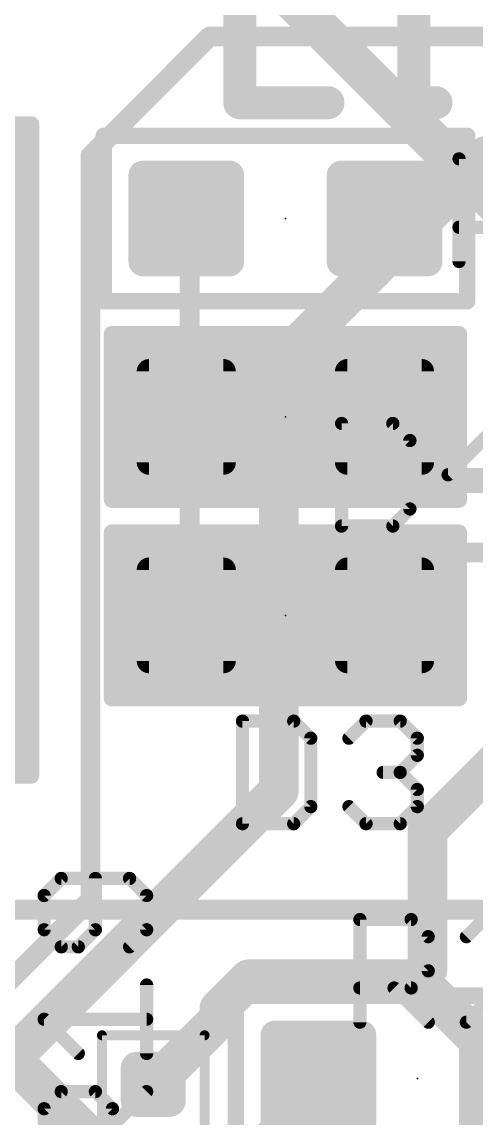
# Model space of a CAD drawing. Extents: x -6.8 to 69.2, y -5 to 26.2.
# Drawn here: x 53.35 to 56.84, y 9.6 to 18.02 of the extents above; entities that cross this region are included whole.
import ezdxf

# ---------------------------------------------------------------- set-up
doc = ezdxf.new("R2010")
doc.units = 0
for name, color, linetype in [('1', 22, 'CONTINUOUS'), ('16', 175, 'CONTINUOUS'), ('21', 253, 'CONTINUOUS'), ('23', 7, 'CONTINUOUS'), ('25', 253, 'CONTINUOUS'), ('39', 22, 'CONTINUOUS')]:
    doc.layers.add(name, color=color, linetype=linetype)

# ---------------------------------------------------------------- blocks, each defined once
blk = doc.blocks.new('RECT')
blk.add_solid([(-0.5, -0.5), (0.5, -0.5), (-0.5, 0.5), (0.5, 0.5)])
blk = doc.blocks.new('RECT121920X142240R25')
at = {"const_width": 0.0953}
blk.add_lwpolyline([(0.3334, -0.3493), (0.3334, 0.3493, 0.4142), (0.2858, 0.3969), (-0.2858, 0.3969, 0.4142), (-0.3334, 0.3493), (-0.3334, -0.3493, 0.4142), (-0.2858, -0.3969), (0.2858, -0.3969, 0.4142)], format="xyb", close=True, dxfattribs=at)
blk.add_solid([(-0.3096, -0.3731), (0.3096, -0.3731), (-0.3096, 0.3731), (0.3096, 0.3731)])
blk = doc.blocks.new('RECT142240X142240R25')
at = {"const_width": 0.1111}
blk.add_lwpolyline([(0.3889, -0.3334), (0.3889, 0.3334, 0.4142), (0.3334, 0.3889), (-0.3334, 0.3889, 0.4142), (-0.3889, 0.3334), (-0.3889, -0.3334, 0.4142), (-0.3334, -0.3889), (0.3334, -0.3889, 0.4142)], format="xyb", close=True, dxfattribs=at)
blk.add_solid([(-0.3588, -0.3588), (0.3588, -0.3588), (-0.3588, 0.3588), (0.3588, 0.3588)])
blk = doc.blocks.new('RECT80000X80000R50')
at = {"const_width": 0.125}
blk.add_lwpolyline([(0.1875, -0.125), (0.1875, 0.125, 0.4142), (0.125, 0.1875), (-0.125, 0.1875, 0.4142), (-0.1875, 0.125), (-0.1875, -0.125, 0.4142), (-0.125, -0.1875), (0.125, -0.1875, 0.4142)], format="xyb", close=True, dxfattribs=at)
blk.add_solid([(-0.1504, -0.1504), (0.1504, -0.1504), (-0.1504, 0.1504), (0.1504, 0.1504)])

msp = doc.modelspace()

# ---------------------------------------------------------------- linework, layer by layer
at = {"layer": '1'}
for points, const_width in [([(54.7878, 17.907), (53.8734, 16.9926)], 0.1524), ([(62.7126, 17.907), (54.7878, 17.907)], 0.1524), ([(56.9214, 16.9926), (56.4642, 16.5354)], 0.3048), ([(59.2836, 16.9926), (56.9214, 16.9926)], 0.3048), ([(53.8734, 16.9926), (53.8734, 11.2776)], 0.1524), ([(56.1594, 16.5354), (56.134, 16.51)], 0.3048), ([(56.4642, 16.5354), (56.1594, 16.5354)], 0.3048), ([(54.6354, 16.4592), (54.61, 16.51)], 0.1524), ([(56.0832, 16.383), (56.134, 16.51)], 0.3048), ([(54.6354, 15.0114), (54.6354, 16.4592)], 0.1524), ([(56.0832, 16.1544), (56.0832, 16.383)], 0.3048), ([(55.3212, 15.3924), (56.0832, 16.1544)], 0.3048), ([(55.3212, 12.1158), (55.3212, 15.3924)], 0.3048), ([(54.6354, 15.0114), (54.61, 14.986)], 0.1524), ([(54.6354, 14.9352), (54.61, 14.986)], 0.1524), ([(54.6354, 14.9352), (54.6354, 13.4874)], 0.1524), ([(56.1594, 14.9352), (56.134, 14.986)], 0.1524), ([(56.1594, 14.9352), (56.6166, 14.478)], 0.1524), ([(56.6166, 14.478), (57.2262, 14.478)], 0.1524), ([(56.134, 13.462), (56.6166, 13.9446)], 0.1524), ([(56.6166, 13.9446), (57.2262, 13.9446)], 0.1524), ([(54.6354, 13.4874), (54.61, 13.462)], 0.1524), ([(56.4642, 11.811), (57.2262, 12.573)], 0.3048), ([(52.3494, 9.144), (55.3212, 12.1158)], 0.3048), ([(56.4642, 10.7442), (56.4642, 11.811)], 0.3048), ([(53.8734, 11.2776), (52.959, 10.3632)], 0.1524), ([(56.4642, 10.7442), (56.388, 10.668)], 0.3048), ([(55.0926, 10.668), (54.864, 10.4394)], 0.3048), ([(56.388, 10.668), (55.0926, 10.668)], 0.3048), ([(57.15, 9.906), (56.388, 10.668)], 0.3048), ([(54.864, 10.4394), (54.864, 10.3632)], 0.3048), ([(54.864, 10.3632), (54.4068, 9.906)], 0.3048), ([(54.4068, 9.906), (54.356, 9.8605)], 0.3048), ([(55.626, 9.906), (54.9402, 9.2202)], 0.1524)]:
    msp.add_lwpolyline(points, dxfattribs=dict(at, const_width=const_width))
for points, const_width in [([(54.7878, 17.9451, 1), (54.7878, 17.8689)], 0.0762), ([(54.8147, 17.8801, 1), (54.7609, 17.9339)], 0.0762), ([(56.9214, 17.0688, 1), (56.9214, 16.9164)], 0.1524), ([(56.9753, 16.9387, 1), (56.8675, 17.0465)], 0.1524), ([(53.9115, 16.9926, 1), (53.8353, 16.9926)], 0.0762), ([(53.8465, 17.0195, 1), (53.9003, 16.9657)], 0.0762), ([(56.1594, 16.6116, 1), (56.1594, 16.4592)], 0.1524), ([(56.2133, 16.4815, 1), (56.1055, 16.5893)], 0.1524), ([(56.4642, 16.4592, 1), (56.4642, 16.6116)], 0.1524), ([(54.6441, 16.527, 1), (54.5759, 16.493)], 0.0762), ([(56.0801, 16.5639, 1), (56.1879, 16.4561)], 0.1524), ([(56.2047, 16.4817, 1), (56.0633, 16.5383)], 0.1524), ([(56.4103, 16.5893, 1), (56.5181, 16.4815)], 0.1524), ([(54.6735, 16.4592, 1), (54.5973, 16.4592)], 0.0762), ([(54.6013, 16.4422, 1), (54.6695, 16.4762)], 0.0762), ([(56.1594, 16.383, 1), (56.007, 16.383)], 0.1524), ([(56.0125, 16.4113, 1), (56.1539, 16.3547)], 0.1524), ([(56.1371, 16.1005, 1), (56.0293, 16.2083)], 0.1524), ([(56.007, 16.1544, 1), (56.1594, 16.1544)], 0.1524), ([(55.3974, 15.3924, 1), (55.245, 15.3924)], 0.1524), ([(55.2673, 15.4463, 1), (55.3751, 15.3385)], 0.1524), ([(54.6623, 14.9845, 1), (54.6085, 15.0383)], 0.0762), ([(54.6441, 15.003, 1), (54.5759, 14.969)], 0.0762), ([(54.5831, 15.0129, 1), (54.6369, 14.9591)], 0.0762), ([(54.5973, 15.0114, 1), (54.6735, 15.0114)], 0.0762), ([(54.6735, 14.9352, 1), (54.5973, 14.9352)], 0.0762), ([(54.6013, 14.9182, 1), (54.6695, 14.9522)], 0.0762), ([(56.1681, 15.003, 1), (56.0999, 14.969)], 0.0762), ([(56.1863, 14.9621, 1), (56.1325, 14.9083)], 0.0762), ([(56.1253, 14.9182, 1), (56.1935, 14.9522)], 0.0762), ([(56.6166, 14.5161, 1), (56.6166, 14.4399)], 0.0762), ([(56.5897, 14.4511, 1), (56.6435, 14.5049)], 0.0762), ([(56.6166, 13.9827, 1), (56.6166, 13.9065)], 0.0762), ([(56.6435, 13.9177, 1), (56.5897, 13.9715)], 0.0762), ([(54.6623, 13.4605, 1), (54.6085, 13.5143)], 0.0762), ([(54.5831, 13.4889, 1), (54.6369, 13.4351)], 0.0762), ([(54.5973, 13.4874, 1), (54.6735, 13.4874)], 0.0762), ([(56.1071, 13.4889, 1), (56.1609, 13.4351)], 0.0762), ([(55.3751, 12.0619, 1), (55.2673, 12.1697)], 0.1524), ([(55.245, 12.1158, 1), (55.3974, 12.1158)], 0.1524), ([(56.5404, 11.811, 1), (56.388, 11.811)], 0.1524), ([(56.4103, 11.8649, 1), (56.5181, 11.7571)], 0.1524), ([(53.8353, 11.2776, 1), (53.9115, 11.2776)], 0.0762), ([(53.9003, 11.2507, 1), (53.8465, 11.3045)], 0.0762), ([(56.5181, 10.6903, 1), (56.4103, 10.7981)], 0.1524), ([(55.0926, 10.7442, 1), (55.0926, 10.5918)], 0.1524), ([(55.1465, 10.6141, 1), (55.0387, 10.7219)], 0.1524), ([(56.4419, 10.7219, 1), (56.3341, 10.6141)], 0.1524), ([(56.3341, 10.7219, 1), (56.4419, 10.6141)], 0.1524), ([(56.388, 10.5918, 1), (56.388, 10.7442)], 0.1524), ([(56.388, 10.7442, 1), (56.5404, 10.7442)], 0.1524), ([(54.9402, 10.4394, 1), (54.7878, 10.4394)], 0.1524), ([(54.8101, 10.4933, 1), (54.9179, 10.3855)], 0.1524), ([(54.7878, 10.3632, 1), (54.9402, 10.3632)], 0.1524), ([(54.9179, 10.3093, 1), (54.8101, 10.4171)], 0.1524), ([(54.3529, 9.9599, 1), (54.4607, 9.8521)], 0.1524), ([(54.4576, 9.8492, 1), (54.356, 9.9628)], 0.1524), ([(54.3052, 9.9173, 1), (54.4068, 9.8037)], 0.1524), ([(55.6529, 9.8791, 1), (55.5991, 9.9329)], 0.0762)]:
    msp.add_lwpolyline(points, format="xyb", dxfattribs=dict(at, const_width=const_width))
at = {"layer": '16'}
for points, const_width in [([(54.102, 19.5072), (57.2262, 16.383)], 0.3048), ([(51.5874, 11.7348), (54.1782, 9.144)], 0.3048), ([(61.6458, 11.2014), (53.0352, 11.2014)], 0.1524)]:
    msp.add_lwpolyline(points, dxfattribs=dict(at, const_width=const_width))
at = {"layer": '21'}
for points, const_width in [([(55.0212, 18.4159), (55.0212, 17.399)], 0.254), ([(56.3601, 17.399), (56.3601, 18.4159)], 0.254), ([(55.0212, 17.399), (55.6991, 17.399)], 0.254), ([(56.1906, 17.399), (56.5296, 17.399)], 0.254), ([(53.416, 17.232), (53.016, 17.232)], 0.127), ([(53.416, 12.232), (53.416, 17.232)], 0.127), ([(53.975, 17.145), (56.769, 17.145)], 0.127), ([(53.975, 15.875), (53.975, 17.145)], 0.127), ([(56.769, 17.145), (56.769, 15.875)], 0.127), ([(56.769, 15.875), (53.975, 15.875)], 0.127), ([(54.0385, 15.621), (56.7055, 15.621)], 0.127), ([(54.0385, 14.351), (54.0385, 15.621)], 0.127), ([(56.7055, 15.621), (56.7055, 14.351)], 0.127), ([(55.245, 15.367), (55.245, 14.605)], 0.127), ([(55.372, 15.1765), (55.245, 15.367)], 0.127), ([(55.3085, 15.24), (55.3085, 14.732)], 0.127), ([(55.499, 14.986), (55.372, 15.1765)], 0.127), ([(55.372, 15.1765), (55.372, 14.7955)], 0.127), ([(55.372, 14.7955), (55.499, 14.986)], 0.127), ([(55.245, 14.605), (55.372, 14.7955)], 0.127), ([(56.7055, 14.351), (54.0385, 14.351)], 0.127), ([(54.0385, 14.097), (56.7055, 14.097)], 0.127), ([(54.0385, 12.827), (54.0385, 14.097)], 0.127), ([(56.7055, 14.097), (56.7055, 12.827)], 0.127), ([(55.245, 13.843), (55.245, 13.081)], 0.127), ([(55.372, 13.6525), (55.245, 13.843)], 0.127), ([(55.3085, 13.716), (55.3085, 13.208)], 0.127), ([(55.499, 13.462), (55.372, 13.6525)], 0.127), ([(55.372, 13.6525), (55.372, 13.2715)], 0.127), ([(55.372, 13.2715), (55.499, 13.462)], 0.127), ([(55.245, 13.081), (55.372, 13.2715)], 0.127), ([(56.7055, 12.827), (54.0385, 12.827)], 0.127), ([(53.016, 12.232), (53.416, 12.232)], 0.127), ([(54.991, 10.541), (57.785, 10.541)], 0.127), ([(54.991, 9.271), (54.991, 10.541)], 0.127), ([(53.9615, 8.559), (53.9615, 10.237)], 0.0762), ([(53.9615, 10.237), (54.7505, 10.237)], 0.0762), ([(54.7505, 10.237), (54.7505, 8.559)], 0.0762)]:
    msp.add_lwpolyline(points, dxfattribs=dict(at, const_width=const_width))
for points, const_width in [([(55.0212, 17.4625, 1), (55.0212, 17.3355)], 0.127), ([(55.6991, 17.3355, 1), (55.6991, 17.4625)], 0.127), ([(56.1906, 17.4625, 1), (56.1906, 17.3355)], 0.127), ([(56.5296, 17.3355, 1), (56.5296, 17.4625)], 0.127), ([(54.9577, 17.399, 1), (55.0847, 17.399)], 0.127), ([(56.2966, 17.399, 1), (56.4236, 17.399)], 0.127), ([(53.4478, 17.232, 1), (53.3843, 17.232)], 0.0635), ([(53.416, 17.2003, 1), (53.416, 17.2637)], 0.0635), ([(54.0068, 17.145, 1), (53.9432, 17.145)], 0.0635), ([(53.975, 17.1767, 1), (53.975, 17.1133)], 0.0635), ([(56.8008, 17.145, 1), (56.7373, 17.145)], 0.0635), ([(56.769, 17.1133, 1), (56.769, 17.1767)], 0.0635), ([(53.975, 15.9068, 1), (53.975, 15.8432)], 0.0635), ([(56.769, 15.8432, 1), (56.769, 15.9068)], 0.0635), ([(53.9432, 15.875, 1), (54.0068, 15.875)], 0.0635), ([(56.7373, 15.875, 1), (56.8008, 15.875)], 0.0635), ([(54.0703, 15.621, 1), (54.0067, 15.621)], 0.0635), ([(54.0385, 15.6528, 1), (54.0385, 15.5892)], 0.0635), ([(56.7373, 15.621, 1), (56.6737, 15.621)], 0.0635), ([(56.7055, 15.5892, 1), (56.7055, 15.6528)], 0.0635), ([(55.2768, 15.367, 1), (55.2133, 15.367)], 0.0635), ([(55.2714, 15.3846, 1), (55.2186, 15.3494)], 0.0635), ([(55.3403, 15.24, 1), (55.2767, 15.24)], 0.0635), ([(55.3984, 15.1941, 1), (55.3456, 15.1589)], 0.0635), ([(55.4038, 15.1765, 1), (55.3402, 15.1765)], 0.0635), ([(55.3456, 15.1589, 1), (55.3984, 15.1941)], 0.0635), ([(55.5254, 14.9684, 1), (55.4726, 15.0036)], 0.0635), ([(55.4726, 14.9684, 1), (55.5254, 15.0036)], 0.0635), ([(55.3456, 14.8131, 1), (55.3984, 14.7779)], 0.0635), ([(55.3402, 14.7955, 1), (55.4038, 14.7955)], 0.0635), ([(55.3984, 14.7779, 1), (55.3456, 14.8131)], 0.0635), ([(55.2767, 14.732, 1), (55.3403, 14.732)], 0.0635), ([(55.2186, 14.6226, 1), (55.2714, 14.5874)], 0.0635), ([(55.2133, 14.605, 1), (55.2768, 14.605)], 0.0635), ([(54.0385, 14.3828, 1), (54.0385, 14.3193)], 0.0635), ([(56.7055, 14.3193, 1), (56.7055, 14.3828)], 0.0635), ([(54.0067, 14.351, 1), (54.0703, 14.351)], 0.0635), ([(56.6737, 14.351, 1), (56.7373, 14.351)], 0.0635), ([(54.0703, 14.097, 1), (54.0067, 14.097)], 0.0635), ([(54.0385, 14.1288, 1), (54.0385, 14.0653)], 0.0635), ([(56.7373, 14.097, 1), (56.6737, 14.097)], 0.0635), ([(56.7055, 14.0653, 1), (56.7055, 14.1288)], 0.0635), ([(55.2768, 13.843, 1), (55.2133, 13.843)], 0.0635), ([(55.2714, 13.8606, 1), (55.2186, 13.8254)], 0.0635), ([(55.3403, 13.716, 1), (55.2767, 13.716)], 0.0635), ([(55.3984, 13.6701, 1), (55.3456, 13.6349)], 0.0635), ([(55.4038, 13.6525, 1), (55.3402, 13.6525)], 0.0635), ([(55.3456, 13.6349, 1), (55.3984, 13.6701)], 0.0635), ([(55.5254, 13.4444, 1), (55.4726, 13.4796)], 0.0635), ([(55.4726, 13.4444, 1), (55.5254, 13.4796)], 0.0635), ([(55.3456, 13.2891, 1), (55.3984, 13.2539)], 0.0635), ([(55.3402, 13.2715, 1), (55.4038, 13.2715)], 0.0635), ([(55.3984, 13.2539, 1), (55.3456, 13.2891)], 0.0635), ([(55.2767, 13.208, 1), (55.3403, 13.208)], 0.0635), ([(55.2186, 13.0986, 1), (55.2714, 13.0634)], 0.0635), ([(55.2133, 13.081, 1), (55.2768, 13.081)], 0.0635), ([(54.0385, 12.8588, 1), (54.0385, 12.7952)], 0.0635), ([(56.7055, 12.7952, 1), (56.7055, 12.8588)], 0.0635), ([(54.0067, 12.827, 1), (54.0703, 12.827)], 0.0635), ([(56.6737, 12.827, 1), (56.7373, 12.827)], 0.0635), ([(53.416, 12.2003, 1), (53.416, 12.2638)], 0.0635), ([(53.3843, 12.232, 1), (53.4478, 12.232)], 0.0635), ([(54.991, 10.5728, 1), (54.991, 10.5092)], 0.0635), ([(55.0228, 10.541, 1), (54.9592, 10.541)], 0.0635), ([(53.9615, 10.2561, 1), (53.9615, 10.218)], 0.0381), ([(53.9806, 10.237, 1), (53.9425, 10.237)], 0.0381), ([(54.7696, 10.237, 1), (54.7315, 10.237)], 0.0381), ([(54.7505, 10.218, 1), (54.7505, 10.2561)], 0.0381)]:
    msp.add_lwpolyline(points, format="xyb", dxfattribs=dict(at, const_width=const_width))
at = {"layer": '23'}
for p in [(55.372, 16.51), (55.372, 14.986), (55.372, 13.462), (56.388, 9.906)]:
    msp.add_point(p, dxfattribs=at)
at = {"layer": '25', "const_width": 0.1016}
for points in [[(56.7066, 16.1798), (56.7066, 16.9679)], [(56.7066, 16.9679), (57.1007, 16.9679)], [(57.1007, 16.4425), (56.7066, 16.4425)], [(55.8038, 14.9359), (55.8038, 14.1478)], [(56.1978, 14.9359), (55.8038, 14.9359)], [(56.3292, 14.8045), (56.1978, 14.9359)], [(57.0164, 14.9359), (56.6224, 14.5418)], [(56.3292, 14.2791), (56.3292, 14.8045)], [(56.6224, 14.5418), (57.1478, 14.5418)], [(56.1978, 14.1478), (56.3292, 14.2791)], [(55.8038, 14.1478), (56.1978, 14.1478)], [(55.0418, 12.6499), (55.0418, 11.8618)], [(55.4358, 12.6499), (55.0418, 12.6499)], [(55.5672, 12.5185), (55.4358, 12.6499)], [(55.8604, 12.5185), (55.9917, 12.6499)], [(55.9917, 12.6499), (56.2544, 12.6499)], [(56.2544, 12.6499), (56.3858, 12.5185)], [(55.5672, 11.9931), (55.5672, 12.5185)], [(56.3858, 12.5185), (56.3858, 12.3872)], [(56.3858, 12.3872), (56.2544, 12.2558)], [(56.2544, 12.2558), (56.1231, 12.2558)], [(56.2544, 12.2558), (56.3858, 12.1245)], [(56.3858, 12.1245), (56.3858, 11.9931)], [(55.4358, 11.8618), (55.5672, 11.9931)], [(55.9917, 11.8618), (55.8604, 11.9931)], [(56.3858, 11.9931), (56.2544, 11.8618)], [(55.0418, 11.8618), (55.4358, 11.8618)], [(56.2544, 11.8618), (55.9917, 11.8618)], [(53.6485, 11.4416), (53.5171, 11.3103)], [(54.1739, 11.4416), (53.6485, 11.4416)], [(53.9112, 11.0476), (53.9112, 11.4416)], [(54.3052, 11.3103), (54.1739, 11.4416)], [(53.5171, 11.3103), (53.5171, 11.0476)], [(54.3052, 11.0476), (54.3052, 11.3103)], [(55.9446, 10.3378), (55.9446, 11.1259)], [(55.9446, 11.1259), (56.3387, 11.1259)], [(56.3387, 11.1259), (56.47, 10.9945)], [(56.8946, 11.1259), (56.7632, 10.9945)], [(53.5171, 11.0476), (53.6485, 10.9162)], [(53.7798, 10.9162), (53.9112, 11.0476)], [(54.1739, 10.9162), (54.3052, 11.0476)], [(56.47, 10.9945), (56.47, 10.7318)], [(53.6485, 10.9162), (53.7798, 10.9162)], [(56.7632, 10.3378), (57.2886, 10.8632)], [(56.47, 10.7318), (56.3387, 10.6005)], [(54.3052, 10.0976), (54.3052, 10.623)], [(56.3387, 10.6005), (55.9446, 10.6005)], [(56.2073, 10.6005), (56.47, 10.3378)], [(53.7798, 10.0976), (53.5171, 10.3603)], [(53.5171, 10.3603), (54.3052, 10.3603)], [(57.2886, 10.3378), (56.7632, 10.3378)], [(53.5171, 9.6731), (53.6485, 9.8044)], [(53.6485, 9.8044), (53.9112, 9.8044)], [(53.9112, 9.8044), (54.0425, 9.6731)], [(54.0425, 9.5418), (54.3052, 9.8044)], [(53.5171, 9.2791), (53.5171, 9.6731)], [(54.0425, 9.6731), (54.0425, 9.2791)]]:
    msp.add_lwpolyline(points, dxfattribs=at)
at = {"layer": '25', "const_width": 0.0508}
for points in [[(56.732, 16.9679, 1), (56.6812, 16.9679)], [(56.7066, 16.9933, 1), (56.7066, 16.9425)], [(56.7066, 16.4679, 1), (56.7066, 16.4171)], [(56.6812, 16.1798, 1), (56.732, 16.1798)], [(55.8292, 14.9359, 1), (55.7784, 14.9359)], [(55.8038, 14.9613, 1), (55.8038, 14.9105)], [(56.2158, 14.9538, 1), (56.1799, 14.9179)], [(56.1978, 14.9105, 1), (56.1978, 14.9613)], [(56.3546, 14.8045, 1), (56.3038, 14.8045)], [(56.3112, 14.7866, 1), (56.3471, 14.8225)], [(56.6224, 14.5672, 1), (56.6224, 14.5164)], [(56.6044, 14.5598, 1), (56.6403, 14.5239)], [(56.3471, 14.2612, 1), (56.3112, 14.2971)], [(56.3038, 14.2791, 1), (56.3546, 14.2791)], [(55.8038, 14.1732, 1), (55.8038, 14.1224)], [(55.7784, 14.1478, 1), (55.8292, 14.1478)], [(56.1799, 14.1658, 1), (56.2158, 14.1298)], [(56.1978, 14.1224, 1), (56.1978, 14.1732)], [(55.0672, 12.6499, 1), (55.0164, 12.6499)], [(55.0418, 12.6753, 1), (55.0418, 12.6245)], [(55.4538, 12.6678, 1), (55.4179, 12.6319)], [(55.4358, 12.6245, 1), (55.4358, 12.6753)], [(55.9917, 12.6753, 1), (55.9917, 12.6245)], [(56.0097, 12.6319, 1), (55.9738, 12.6678)], [(56.2724, 12.6678, 1), (56.2365, 12.6319)], [(56.2544, 12.6245, 1), (56.2544, 12.6753)], [(55.5926, 12.5185, 1), (55.5418, 12.5185)], [(55.5492, 12.5006, 1), (55.5851, 12.5365)], [(55.8424, 12.5365, 1), (55.8783, 12.5006)], [(56.4112, 12.5185, 1), (56.3604, 12.5185)], [(56.3678, 12.5006, 1), (56.4037, 12.5365)], [(56.3604, 12.3872, 1), (56.4112, 12.3872)], [(56.4037, 12.3692, 1), (56.3678, 12.4051)], [(56.1231, 12.2812, 1), (56.1231, 12.2304)], [(56.2724, 12.2738, 1), (56.2365, 12.2379)], [(56.2365, 12.2738, 1), (56.2724, 12.2379)], [(56.2544, 12.2304, 1), (56.2544, 12.2812)], [(56.4112, 12.1245, 1), (56.3604, 12.1245)], [(56.3678, 12.1065, 1), (56.4037, 12.1425)], [(55.5851, 11.9752, 1), (55.5492, 12.0111)], [(55.8783, 12.0111, 1), (55.8424, 11.9752)], [(56.4037, 11.9752, 1), (56.3678, 12.0111)], [(55.5418, 11.9931, 1), (55.5926, 11.9931)], [(56.3604, 11.9931, 1), (56.4112, 11.9931)], [(55.0418, 11.8872, 1), (55.0418, 11.8364)], [(55.0164, 11.8618, 1), (55.0672, 11.8618)], [(55.4179, 11.8798, 1), (55.4538, 11.8438)], [(55.4358, 11.8364, 1), (55.4358, 11.8872)], [(55.9917, 11.8872, 1), (55.9917, 11.8364)], [(55.9738, 11.8438, 1), (56.0097, 11.8798)], [(56.2365, 11.8798, 1), (56.2724, 11.8438)], [(56.2544, 11.8364, 1), (56.2544, 11.8872)], [(53.6485, 11.467, 1), (53.6485, 11.4162)], [(53.6664, 11.4236, 1), (53.6305, 11.4596)], [(53.9366, 11.4416, 1), (53.8858, 11.4416)], [(54.1918, 11.4596, 1), (54.1559, 11.4236)], [(54.1739, 11.4162, 1), (54.1739, 11.467)], [(53.5425, 11.3103, 1), (53.4917, 11.3103)], [(53.4992, 11.3282, 1), (53.5351, 11.2923)], [(54.3306, 11.3103, 1), (54.2798, 11.3103)], [(54.2872, 11.2923, 1), (54.3232, 11.3282)], [(55.97, 11.1259, 1), (55.9192, 11.1259)], [(55.9446, 11.1513, 1), (55.9446, 11.1005)], [(56.3566, 11.1438, 1), (56.3207, 11.1079)], [(56.3387, 11.1005, 1), (56.3387, 11.1513)], [(53.4917, 11.0476, 1), (53.5425, 11.0476)], [(53.5351, 11.0655, 1), (53.4992, 11.0296)], [(53.8858, 11.0476, 1), (53.9366, 11.0476)], [(53.9291, 11.0296, 1), (53.8932, 11.0655)], [(54.2798, 11.0476, 1), (54.3306, 11.0476)], [(54.3232, 11.0296, 1), (54.2872, 11.0655)], [(56.4954, 10.9945, 1), (56.4446, 10.9945)], [(56.4521, 10.9766, 1), (56.488, 11.0125)], [(56.7453, 11.0125, 1), (56.7812, 10.9766)], [(53.6485, 10.9416, 1), (53.6485, 10.8908)], [(53.6305, 10.8983, 1), (53.6664, 10.9342)], [(53.7619, 10.9342, 1), (53.7978, 10.8983)], [(53.7798, 10.8908, 1), (53.7798, 10.9416)], [(54.1559, 10.9342, 1), (54.1918, 10.8983)], [(56.488, 10.7139, 1), (56.4521, 10.7498)], [(56.4446, 10.7318, 1), (56.4954, 10.7318)], [(54.3306, 10.623, 1), (54.2798, 10.623)], [(55.9446, 10.6259, 1), (55.9446, 10.5751)], [(56.2253, 10.6185, 1), (56.1894, 10.5825)], [(56.3207, 10.6185, 1), (56.3566, 10.5825)], [(56.3387, 10.5751, 1), (56.3387, 10.6259)], [(53.5171, 10.3857, 1), (53.5171, 10.3349)], [(53.5351, 10.3783, 1), (53.4992, 10.3424)], [(54.3052, 10.3349, 1), (54.3052, 10.3857)], [(55.9192, 10.3378, 1), (55.97, 10.3378)], [(56.4521, 10.3198, 1), (56.488, 10.3558)], [(56.7632, 10.3632, 1), (56.7632, 10.3124)], [(56.7453, 10.3558, 1), (56.7812, 10.3198)], [(53.7619, 10.0797, 1), (53.7978, 10.1156)], [(54.2798, 10.0976, 1), (54.3306, 10.0976)], [(53.6485, 9.8298, 1), (53.6485, 9.779)], [(53.6664, 9.7865, 1), (53.6305, 9.8224)], [(53.9291, 9.8224, 1), (53.8932, 9.7865)], [(53.9112, 9.779, 1), (53.9112, 9.8298)], [(54.3232, 9.7865, 1), (54.2872, 9.8224)], [(53.5425, 9.6731, 1), (53.4917, 9.6731)], [(53.4992, 9.6911, 1), (53.5351, 9.6551)], [(54.0679, 9.6731, 1), (54.0171, 9.6731)], [(54.0245, 9.6551, 1), (54.0605, 9.6911)]]:
    msp.add_lwpolyline(points, format="xyb", dxfattribs=at)

# ---------------------------------------------------------------- block references
at = {"layer": '1'}
for name, p in [('RECT142240X142240R25', (54.61, 16.51)), ('RECT142240X142240R25', (56.134, 16.51)), ('RECT121920X142240R25', (54.61, 14.986)), ('RECT121920X142240R25', (56.134, 14.986)), ('RECT121920X142240R25', (54.61, 13.462)), ('RECT121920X142240R25', (56.134, 13.462)), ('RECT142240X142240R25', (55.626, 9.906)), ('RECT142240X142240R25', (57.15, 9.906))]:
    msp.add_blockref(name, p, dxfattribs=at)
at = {"layer": '1', "rotation": 270}
msp.add_blockref('RECT80000X80000R50', (54.356, 9.8605), dxfattribs=at)
at = {"layer": '39', "xscale": 5.08, "yscale": 3.302, "rotation": 270}
msp.add_blockref('RECT', (51.816, 14.732), dxfattribs=at)
at = {"layer": '39', "xscale": 2.54, "yscale": 1.143}
for p in [(55.372, 14.986), (55.372, 13.462)]:
    msp.add_blockref('RECT', p, dxfattribs=at)

doc.saveas('drawing.dxf')
